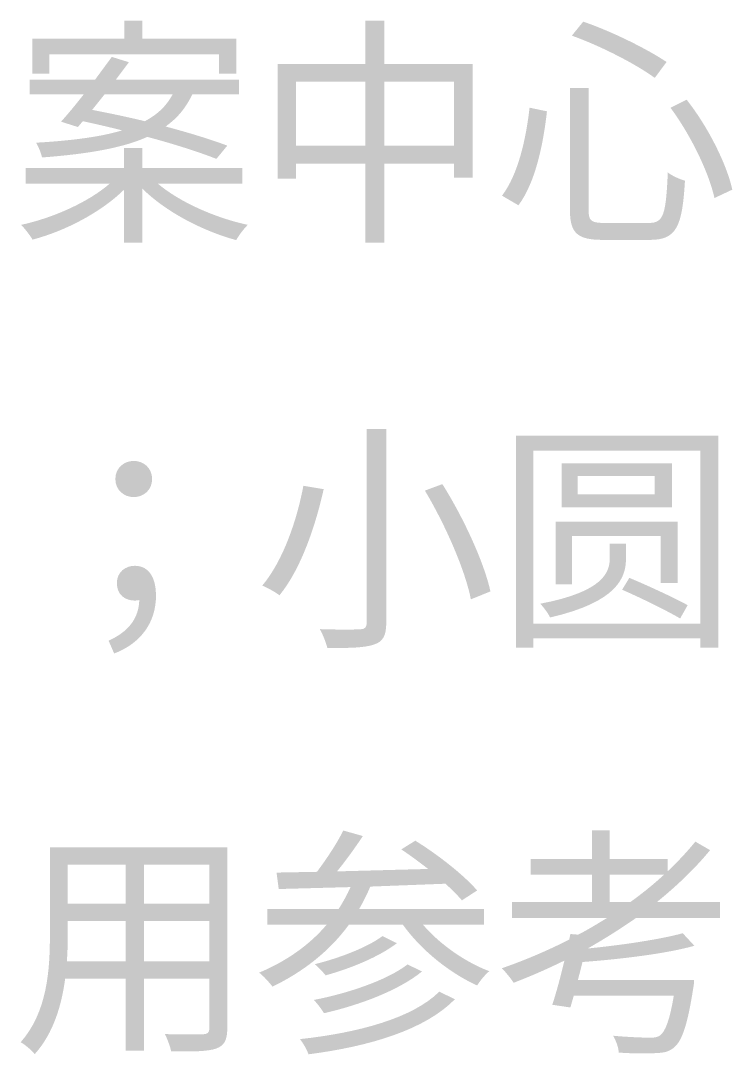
# Model space of a CAD drawing. Header units: millimetres. Extents: x -4600 to 229000, y -4300 to 19460.
# Drawn here: x 179355 to 180199, y 12970 to 14196 of the extents above; entities that cross this region are included whole.
import ezdxf

# ---------------------------------------------------------------- set-up
doc = ezdxf.new("R2010")
doc.units = ezdxf.units.MM
doc.header["$LTSCALE"] = 100
doc.layers.add('R2-LEGEND', color=7, linetype='Continuous', lineweight=18)

# ---------------------------------------------------------------- blocks, each defined once
blk = doc.blocks.new('A05_SHEET')
at = {"layer": 'R2-LEGEND'}
blk.add_hatch(color=256, dxfattribs=at).paths.add_polyline_path([(19368.9, 14174.2), (19368.9, 14132.9), (19389.2, 14132.9), (19389.2, 14155.8), (19590.1, 14155.8), (19590.1, 14132.9), (19611, 14132.9), (19611, 14174.2), (19499.5, 14174.2), (19499.5, 14195.7), (19478, 14195.7), (19478, 14174.2), (19368.9, 14174.2)])
h = blk.add_hatch(color=256, dxfattribs=at)
h.paths.add_polyline_path([(19763.7, 14195.7), (19763.7, 14144.4), (19660, 14144.4), (19660, 14008.3), (19681.5, 14008.3), (19681.5, 14026.1), (19763.7, 14026.1), (19763.7, 13932.4), (19786.3, 13932.4), (19786.3, 14026.1), (19868.8, 14026.1), (19868.8, 14009.7), (19890.9, 14009.7), (19890.9, 14144.4), (19786.3, 14144.4), (19786.3, 14195.7), (19763.7, 14195.7)])
h.paths.add_polyline_path([(19868.8, 14047.3), (19786.3, 14047.3), (19786.3, 14123.5), (19868.8, 14123.5), (19868.8, 14047.3)], flags=0)
h.paths.add_polyline_path([(19681.5, 14047.3), (19681.5, 14123.5), (19763.7, 14123.5), (19763.7, 14047.3), (19681.5, 14047.3)], flags=0)
h = blk.add_hatch(color=256, dxfattribs=at)
edge = h.paths.add_edge_path()
edge.add_spline(control_points=[(20008.6, 14177.9), (20043, 14165.6), (20084.8, 14144.1), (20106.9, 14127.8)], knot_values=[0, 0, 0, 0, 1, 1, 1, 1], degree=3, periodic=0)
edge.add_line((20106.9, 14127.8), (20120.9, 14146.7))
edge.add_spline(control_points=[(20120.9, 14146.7), (20098.3, 14161.8), (20056.5, 14182.8), (20022.1, 14194.5)], knot_values=[0, 0, 0, 0, 1, 1, 1, 1], degree=3, periodic=0)
edge.add_line((20022.1, 14194.5), (20008.6, 14177.9))
h = blk.add_hatch(color=256, dxfattribs=at)
edge = h.paths.add_edge_path()
edge.add_line((19463.2, 14152.7), (19443.4, 14125.8))
edge.add_line((19443.4, 14125.8), (19365.7, 14125.8))
edge.add_line((19365.7, 14125.8), (19365.7, 14108.3))
edge.add_line((19365.7, 14108.3), (19429.9, 14108.3))
edge.add_spline(control_points=[(19429.9, 14108.3), (19420.5, 14096.2), (19411, 14084.8), (19403, 14075.9)], knot_values=[0, 0, 0, 0, 1, 1, 1, 1], degree=3, periodic=0)
edge.add_line((19403, 14075.9), (19423, 14069.6))
edge.add_line((19423, 14069.6), (19428.8, 14076.5))
edge.add_spline(control_points=[(19428.8, 14076.5), (19443.7, 14073.3), (19459.7, 14069.6), (19475.5, 14065.6)], knot_values=[0, 0, 0, 0, 1, 1, 1, 1], degree=3, periodic=0)
edge.add_spline(control_points=[(19475.5, 14065.6), (19451.4, 14058.4), (19418.5, 14053.6), (19373.5, 14051)], knot_values=[0, 0, 0, 0, 1, 1, 1, 1], degree=3, periodic=0)
edge.add_spline(control_points=[(19373.5, 14051), (19376.1, 14046.4), (19379.5, 14038.7), (19380.4, 14033.5)], knot_values=[0, 0, 0, 0, 1, 1, 1, 1], degree=3, periodic=0)
edge.add_spline(control_points=[(19380.4, 14033.5), (19437.4, 14037.8), (19477.2, 14045.2), (19505.3, 14057.9)], knot_values=[0, 0, 0, 0, 1, 1, 1, 1], degree=3, periodic=0)
edge.add_spline(control_points=[(19505.3, 14057.9), (19537.4, 14049.3), (19567.1, 14039.8), (19587.2, 14031.8)], knot_values=[0, 0, 0, 0, 1, 1, 1, 1], degree=3, periodic=0)
edge.add_line((19587.2, 14031.8), (19600.1, 14047.5))
edge.add_spline(control_points=[(19600.1, 14047.5), (19581.2, 14054.7), (19555.1, 14062.7), (19527, 14070.2)], knot_values=[0, 0, 0, 0, 1, 1, 1, 1], degree=3, periodic=0)
edge.add_spline(control_points=[(19527, 14070.2), (19541.4, 14080.5), (19551.4, 14092.8), (19558.6, 14108.3)], knot_values=[0, 0, 0, 0, 1, 1, 1, 1], degree=3, periodic=0)
edge.add_line((19558.6, 14108.3), (19614.1, 14108.3))
edge.add_line((19614.1, 14108.3), (19614.1, 14125.8))
edge.add_line((19614.1, 14125.8), (19468, 14125.8))
edge.add_line((19468, 14125.8), (19483.5, 14146.4))
edge.add_line((19483.5, 14146.4), (19463.2, 14152.7))
edge = h.paths.add_edge_path(flags=0)
edge.add_line((19454.6, 14108.3), (19535.3, 14108.3))
edge.add_spline(control_points=[(19535.3, 14108.3), (19528.5, 14095.4), (19518.2, 14084.8), (19502.4, 14076.5)], knot_values=[0, 0, 0, 0, 1, 1, 1, 1], degree=3, periodic=0)
edge.add_spline(control_points=[(19502.4, 14076.5), (19481.2, 14081.6), (19459.4, 14086.2), (19439.9, 14089.9)], knot_values=[0, 0, 0, 0, 1, 1, 1, 1], degree=3, periodic=0)
edge.add_line((19439.9, 14089.9), (19454.6, 14108.3))
h = blk.add_hatch(color=256, dxfattribs=at)
edge = h.paths.add_edge_path()
edge.add_line((20006.3, 14115.7), (20006.3, 13971.9))
edge.add_spline(control_points=[(20006.3, 13971.9), (20006.3, 13943.8), (20014.9, 13935.8), (20045.6, 13935.8), (20051.9, 13935.8), (20094.6, 13935.8), (20101.5, 13935.8), (20132.7, 13935.8), (20139.6, 13951.8), (20142.7, 14006)], knot_values=[0, 0, 0, 0, 1, 1, 1, 2, 2, 2, 3, 3, 3, 3], degree=3, periodic=0)
edge.add_spline(control_points=[(20142.7, 14006), (20136.4, 14007.7), (20127.5, 14011.7), (20122.4, 14015.7)], knot_values=[0, 0, 0, 0, 1, 1, 1, 1], degree=3, periodic=0)
edge.add_spline(control_points=[(20122.4, 14015.7), (20120.1, 13966.2), (20117.5, 13955.9), (20100.3, 13955.9), (20090.6, 13955.9), (20054.8, 13955.9), (20047.3, 13955.9), (20031.6, 13955.9), (20028.4, 13958.2), (20028.4, 13971.6)], knot_values=[0, 0, 0, 0, 1, 1, 1, 2, 2, 2, 3, 3, 3, 3], degree=3, periodic=0)
edge.add_line((20028.4, 13971.6), (20028.4, 14115.7))
edge.add_line((20028.4, 14115.7), (20006.3, 14115.7))
h = blk.add_hatch(color=256, dxfattribs=at)
edge = h.paths.add_edge_path()
edge.add_spline(control_points=[(19958.5, 14092.5), (19954.2, 14055.3), (19945, 14013.4), (19925.8, 13988.2)], knot_values=[0, 0, 0, 0, 1, 1, 1, 1], degree=3, periodic=0)
edge.add_line((19925.8, 13988.2), (19945.3, 13976.8))
edge.add_spline(control_points=[(19945.3, 13976.8), (19965.7, 14004.3), (19974.8, 14049.8), (19979.1, 14088.2)], knot_values=[0, 0, 0, 0, 1, 1, 1, 1], degree=3, periodic=0)
edge.add_line((19979.1, 14088.2), (19958.5, 14092.5))
h = blk.add_hatch(color=256, dxfattribs=at)
edge = h.paths.add_edge_path()
edge.add_spline(control_points=[(20125.5, 14092.5), (20149.6, 14060.1), (20171.1, 14015.5), (20177.7, 13985.4)], knot_values=[0, 0, 0, 0, 1, 1, 1, 1], degree=3, periodic=0)
edge.add_line((20177.7, 13985.4), (20198.9, 13995.4))
edge.add_spline(control_points=[(20198.9, 13995.4), (20192, 14025.8), (20170.5, 14069.3), (20144.7, 14102)], knot_values=[0, 0, 0, 0, 1, 1, 1, 1], degree=3, periodic=0)
edge.add_line((20144.7, 14102), (20125.5, 14092.5))
h = blk.add_hatch(color=256, dxfattribs=at)
edge = h.paths.add_edge_path()
edge.add_line((19360.9, 14020.9), (19360.9, 14002.6))
edge.add_line((19360.9, 14002.6), (19460.9, 14002.6))
edge.add_spline(control_points=[(19460.9, 14002.6), (19435.4, 13980.5), (19393.8, 13961.9), (19355.7, 13953.6)], knot_values=[0, 0, 0, 0, 1, 1, 1, 1], degree=3, periodic=0)
edge.add_spline(control_points=[(19355.7, 13953.6), (19360, 13949.3), (19366.3, 13941.2), (19369.2, 13936.1)], knot_values=[0, 0, 0, 0, 1, 1, 1, 1], degree=3, periodic=0)
edge.add_spline(control_points=[(19369.2, 13936.1), (19408.4, 13946.4), (19450.8, 13968.8), (19477.8, 13995.4)], knot_values=[0, 0, 0, 0, 1, 1, 1, 1], degree=3, periodic=0)
edge.add_line((19477.8, 13995.4), (19477.8, 13932.4))
edge.add_line((19477.8, 13932.4), (19499.2, 13932.4))
edge.add_line((19499.2, 13932.4), (19499.2, 13996.8))
edge.add_spline(control_points=[(19499.2, 13996.8), (19526.8, 13969.3), (19570.6, 13946.4), (19610.7, 13935.5)], knot_values=[0, 0, 0, 0, 1, 1, 1, 1], degree=3, periodic=0)
edge.add_spline(control_points=[(19610.7, 13935.5), (19613.6, 13941), (19619.9, 13949.3), (19624.4, 13953.6)], knot_values=[0, 0, 0, 0, 1, 1, 1, 1], degree=3, periodic=0)
edge.add_spline(control_points=[(19624.4, 13953.6), (19585.8, 13961.9), (19543.7, 13980.5), (19517.6, 14002.6)], knot_values=[0, 0, 0, 0, 1, 1, 1, 1], degree=3, periodic=0)
edge.add_line((19517.6, 14002.6), (19617.9, 14002.6))
edge.add_line((19617.9, 14002.6), (19617.9, 14020.9))
edge.add_line((19617.9, 14020.9), (19499.2, 14020.9))
edge.add_line((19499.2, 14020.9), (19499.2, 14044.7))
edge.add_line((19499.2, 14044.7), (19477.8, 14044.7))
edge.add_line((19477.8, 14044.7), (19477.8, 14020.9))
edge.add_line((19477.8, 14020.9), (19360.9, 14020.9))
h = blk.add_hatch(color=256, dxfattribs=at)
edge = h.paths.add_edge_path()
edge.add_line((19765.4, 13711.6), (19765.4, 13481.9))
edge.add_spline(control_points=[(19765.4, 13481.9), (19765.4, 13476.1), (19763.1, 13474.4), (19757.4, 13474.1), (19751.4, 13473.9), (19730.7, 13473.6), (19709.8, 13474.4)], knot_values=[0, 0, 0, 0, 1, 1, 1, 2, 2, 2, 2], degree=3, periodic=0)
edge.add_spline(control_points=[(19709.8, 13474.4), (19713.3, 13468.4), (19717.3, 13458.1), (19718.7, 13452.1)], knot_values=[0, 0, 0, 0, 1, 1, 1, 1], degree=3, periodic=0)
edge.add_spline(control_points=[(19718.7, 13452.1), (19745.6, 13451.8), (19763.4, 13452.4), (19774, 13456.1)], knot_values=[0, 0, 0, 0, 1, 1, 1, 1], degree=3, periodic=0)
edge.add_spline(control_points=[(19774, 13456.1), (19784.3, 13459.5), (19788.6, 13466.1), (19788.6, 13481.9)], knot_values=[0, 0, 0, 0, 1, 1, 1, 1], degree=3, periodic=0)
edge.add_line((19788.6, 13481.9), (19788.6, 13711.6))
edge.add_line((19788.6, 13711.6), (19765.4, 13711.6))
h = blk.add_hatch(color=256, dxfattribs=at)
h.paths.add_polyline_path([(19942.2, 13703.9), (19942.2, 13452.4), (19963.1, 13452.4), (19963.1, 13463.3), (20160.8, 13463.3), (20160.8, 13452.4), (20182.3, 13452.4), (20182.3, 13703.9), (19942.2, 13703.9)])
h.paths.add_polyline_path([(19963.1, 13481), (19963.1, 13685.9), (20160.8, 13685.9), (20160.8, 13481), (19963.1, 13481)], flags=0)
h.paths.add_polyline_path([(19989.4, 13601.6), (19989.4, 13527.4), (20008.9, 13527.4), (20008.9, 13584.7), (20114.1, 13584.7), (20114.1, 13528.9), (20134.1, 13528.9), (20134.1, 13601.6), (19989.4, 13601.6)], flags=0)
edge = h.paths.add_edge_path(flags=0)
edge.add_line((20053.6, 13575.8), (20053.6, 13559.2))
edge.add_spline(control_points=[(20053.6, 13559.2), (20053.6, 13542.6), (20047.6, 13519.1), (19971.1, 13504.5)], knot_values=[0, 0, 0, 0, 1, 1, 1, 1], degree=3, periodic=0)
edge.add_spline(control_points=[(19971.1, 13504.5), (19975.4, 13500.2), (19980.6, 13492.8), (19982.9, 13488.2)], knot_values=[0, 0, 0, 0, 1, 1, 1, 1], degree=3, periodic=0)
edge.add_spline(control_points=[(19982.9, 13488.2), (20063.1, 13506.8), (20072.8, 13535.7), (20072.8, 13558.4)], knot_values=[0, 0, 0, 0, 1, 1, 1, 1], degree=3, periodic=0)
edge.add_line((20072.8, 13558.4), (20072.8, 13575.8))
edge.add_line((20072.8, 13575.8), (20053.6, 13575.8))
h.paths.add_polyline_path([(19996.6, 13671), (19996.6, 13618.8), (20127.2, 13618.8), (20127.2, 13671), (19996.6, 13671)], flags=0)
h.paths.add_polyline_path([(20015.5, 13655.8), (20106.9, 13655.8), (20106.9, 13634), (20015.5, 13634), (20015.5, 13655.8)], flags=0)
edge = h.paths.add_edge_path(flags=0)
edge.add_spline(control_points=[(20068.2, 13521.1), (20091.1, 13511.1), (20121.5, 13496.2), (20137, 13487)], knot_values=[0, 0, 0, 0, 1, 1, 1, 1], degree=3, periodic=0)
edge.add_line((20137, 13487), (20145.9, 13502.8))
edge.add_spline(control_points=[(20145.9, 13502.8), (20129.8, 13511.7), (20099.2, 13525.7), (20076.8, 13535.2)], knot_values=[0, 0, 0, 0, 1, 1, 1, 1], degree=3, periodic=0)
edge.add_line((20076.8, 13535.2), (20068.2, 13521.1))
h = blk.add_hatch(color=256, dxfattribs=at)
edge = h.paths.add_edge_path()
edge.add_spline(control_points=[(19489.2, 13630.9), (19500.7, 13630.9), (19511, 13639.2), (19511, 13652.3), (19511, 13665.5), (19500.7, 13673.8), (19489.2, 13673.8), (19477.8, 13673.8), (19467.4, 13665.5), (19467.4, 13652.3), (19467.4, 13639.2), (19477.8, 13630.9), (19489.2, 13630.9)], knot_values=[0, 0, 0, 0, 1, 1, 1, 2, 2, 2, 3, 3, 3, 4, 4, 4, 4], degree=3, periodic=0)
h = blk.add_hatch(color=256, dxfattribs=at)
edge = h.paths.add_edge_path()
edge.add_spline(control_points=[(19690.3, 13644.3), (19683.2, 13605.9), (19667.1, 13556.4), (19641.6, 13526)], knot_values=[0, 0, 0, 0, 1, 1, 1, 1], degree=3, periodic=0)
edge.add_spline(control_points=[(19641.6, 13526), (19647.7, 13523.4), (19657.1, 13518.3), (19662, 13514.5)], knot_values=[0, 0, 0, 0, 1, 1, 1, 1], degree=3, periodic=0)
edge.add_spline(control_points=[(19662, 13514.5), (19688, 13546.3), (19705, 13598.2), (19714.4, 13640.3)], knot_values=[0, 0, 0, 0, 1, 1, 1, 1], degree=3, periodic=0)
edge.add_line((19714.4, 13640.3), (19690.3, 13644.3))
h = blk.add_hatch(color=256, dxfattribs=at)
edge = h.paths.add_edge_path()
edge.add_spline(control_points=[(19834.4, 13638.6), (19859.1, 13597.3), (19882.3, 13543.8), (19888.9, 13509.7)], knot_values=[0, 0, 0, 0, 1, 1, 1, 1], degree=3, periodic=0)
edge.add_line((19888.9, 13509.7), (19912.1, 13519.1))
edge.add_spline(control_points=[(19912.1, 13519.1), (19904.6, 13553.5), (19880.3, 13606.2), (19855.1, 13646.3)], knot_values=[0, 0, 0, 0, 1, 1, 1, 1], degree=3, periodic=0)
edge.add_line((19855.1, 13646.3), (19834.4, 13638.6))
h = blk.add_hatch(color=256, dxfattribs=at)
edge = h.paths.add_edge_path()
edge.add_spline(control_points=[(19466, 13445.5), (19496.7, 13457.2), (19515.6, 13481.3), (19515.6, 13514.5), (19515.6, 13536), (19506.7, 13549.5), (19490.9, 13549.5), (19479.5, 13549.5), (19469.2, 13542.3), (19469.2, 13528.9), (19469.2, 13515.1), (19478.9, 13508.2), (19490.7, 13508.2)], knot_values=[0, 0, 0, 0, 1, 1, 1, 2, 2, 2, 3, 3, 3, 4, 4, 4, 4], degree=3, periodic=0)
edge.add_line((19490.7, 13508.2), (19495.8, 13508.8))
edge.add_spline(control_points=[(19495.8, 13508.8), (19495, 13486.5), (19482.6, 13471.3), (19459.4, 13460.7)], knot_values=[0, 0, 0, 0, 1, 1, 1, 1], degree=3, periodic=0)
edge.add_line((19459.4, 13460.7), (19466, 13445.5))
h = blk.add_hatch(color=256, dxfattribs=at)
edge = h.paths.add_edge_path()
edge.add_line((19647.7, 13142.8), (19647.7, 13123.9))
edge.add_line((19647.7, 13123.9), (19717.8, 13123.9))
edge.add_spline(control_points=[(19717.8, 13123.9), (19696.9, 13099.3), (19669.4, 13080.4), (19637.9, 13067.2)], knot_values=[0, 0, 0, 0, 1, 1, 1, 1], degree=3, periodic=0)
edge.add_spline(control_points=[(19637.9, 13067.2), (19642.8, 13063.5), (19650.5, 13054.9), (19653.7, 13050.6)], knot_values=[0, 0, 0, 0, 1, 1, 1, 1], degree=3, periodic=0)
edge.add_spline(control_points=[(19653.7, 13050.6), (19689.2, 13067.8), (19720.7, 13091.8), (19744.2, 13123.9)], knot_values=[0, 0, 0, 0, 1, 1, 1, 1], degree=3, periodic=0)
edge.add_line((19744.2, 13123.9), (19808.4, 13123.9))
edge.add_spline(control_points=[(19808.4, 13123.9), (19829.9, 13093.8), (19864, 13066.6), (19896.3, 13052)], knot_values=[0, 0, 0, 0, 1, 1, 1, 1], degree=3, periodic=0)
edge.add_spline(control_points=[(19896.3, 13052), (19899.5, 13057.2), (19905.8, 13064.9), (19910.7, 13068.9)], knot_values=[0, 0, 0, 0, 1, 1, 1, 1], degree=3, periodic=0)
edge.add_spline(control_points=[(19910.7, 13068.9), (19882, 13079.8), (19852.2, 13100.7), (19832.2, 13123.9)], knot_values=[0, 0, 0, 0, 1, 1, 1, 1], degree=3, periodic=0)
edge.add_line((19832.2, 13123.9), (19904.6, 13123.9))
edge.add_line((19904.6, 13123.9), (19904.6, 13142.8))
edge.add_line((19904.6, 13142.8), (19756.5, 13142.8))
edge.add_spline(control_points=[(19756.5, 13142.8), (19761.4, 13151.1), (19765.7, 13160), (19769.7, 13169.2)], knot_values=[0, 0, 0, 0, 1, 1, 1, 1], degree=3, periodic=0)
edge.add_line((19769.7, 13169.2), (19858.8, 13172.6))
edge.add_spline(control_points=[(19858.8, 13172.6), (19866.5, 13165.5), (19873.4, 13158.6), (19878.3, 13152.9)], knot_values=[0, 0, 0, 0, 1, 1, 1, 1], degree=3, periodic=0)
edge.add_line((19878.3, 13152.9), (19896.3, 13164.6))
edge.add_spline(control_points=[(19896.3, 13164.6), (19880.9, 13182.7), (19849.1, 13207.6), (19823, 13223.6)], knot_values=[0, 0, 0, 0, 1, 1, 1, 1], degree=3, periodic=0)
edge.add_line((19823, 13223.6), (19806.4, 13213.3))
edge.add_spline(control_points=[(19806.4, 13213.3), (19816.7, 13206.4), (19827.6, 13198.4), (19838.2, 13190.1)], knot_values=[0, 0, 0, 0, 1, 1, 1, 1], degree=3, periodic=0)
edge.add_line((19838.2, 13190.1), (19730.2, 13187.2))
edge.add_spline(control_points=[(19730.2, 13187.2), (19740.5, 13199.8), (19751.7, 13215.3), (19760.8, 13229.1)], knot_values=[0, 0, 0, 0, 1, 1, 1, 1], degree=3, periodic=0)
edge.add_line((19760.8, 13229.1), (19737.6, 13235.7))
edge.add_spline(control_points=[(19737.6, 13235.7), (19730.5, 13221), (19717.6, 13201.6), (19706.4, 13186.7)], knot_values=[0, 0, 0, 0, 1, 1, 1, 1], degree=3, periodic=0)
edge.add_line((19706.4, 13186.7), (19658.5, 13185.8))
edge.add_line((19658.5, 13185.8), (19661.1, 13166.3))
edge.add_line((19661.1, 13166.3), (19746.2, 13168.6))
edge.add_spline(control_points=[(19746.2, 13168.6), (19742.2, 13159.4), (19737.3, 13150.9), (19732.2, 13142.8)], knot_values=[0, 0, 0, 0, 1, 1, 1, 1], degree=3, periodic=0)
edge.add_line((19732.2, 13142.8), (19647.7, 13142.8))
edge = h.paths.add_edge_path(flags=0)
edge.add_spline(control_points=[(19784, 13110.5), (19765.7, 13096.7), (19731.6, 13084.1), (19703.8, 13077.2)], knot_values=[0, 0, 0, 0, 1, 1, 1, 1], degree=3, periodic=0)
edge.add_spline(control_points=[(19703.8, 13077.2), (19708.4, 13073.5), (19713.5, 13067.8), (19716.7, 13064)], knot_values=[0, 0, 0, 0, 1, 1, 1, 1], degree=3, periodic=0)
edge.add_spline(control_points=[(19716.7, 13064), (19745.3, 13071.8), (19779.4, 13085.5), (19801.2, 13102.1)], knot_values=[0, 0, 0, 0, 1, 1, 1, 1], degree=3, periodic=0)
edge.add_line((19801.2, 13102.1), (19784, 13110.5))
h = blk.add_hatch(color=256, dxfattribs=at)
edge = h.paths.add_edge_path()
edge.add_line((20006.9, 13113), (20005.5, 13106.4))
edge.add_spline(control_points=[(20005.5, 13106.4), (19979.7, 13093.3), (19952.8, 13081.8), (19925.6, 13072.4)], knot_values=[0, 0, 0, 0, 1, 1, 1, 1], degree=3, periodic=0)
edge.add_spline(control_points=[(19925.6, 13072.4), (19929.8, 13068.3), (19936.7, 13059.7), (19939.6, 13055.2)], knot_values=[0, 0, 0, 0, 1, 1, 1, 1], degree=3, periodic=0)
edge.add_spline(control_points=[(19939.6, 13055.2), (19959.9, 13062.9), (19980, 13071.8), (19999.8, 13081.5)], knot_values=[0, 0, 0, 0, 1, 1, 1, 1], degree=3, periodic=0)
edge.add_spline(control_points=[(19999.8, 13081.5), (19995.2, 13062.3), (19990, 13042.8), (19985.4, 13029.1)], knot_values=[0, 0, 0, 0, 1, 1, 1, 1], degree=3, periodic=0)
edge.add_line((19985.4, 13029.1), (20006.9, 13025.9))
edge.add_line((20006.9, 13025.9), (20010.9, 13040))
edge.add_line((20010.9, 13040), (20129.5, 13040))
edge.add_spline(control_points=[(20129.5, 13040), (20124.7, 13011.3), (20119.5, 12997.6), (20113.5, 12993)], knot_values=[0, 0, 0, 0, 1, 1, 1, 1], degree=3, periodic=0)
edge.add_spline(control_points=[(20113.5, 12993), (20110.6, 12990.7), (20107.2, 12990.1), (20101.2, 12990.1), (20094.3, 12990.1), (20075.4, 12990.7), (20057.6, 12992.4)], knot_values=[0, 0, 0, 0, 1, 1, 1, 2, 2, 2, 2], degree=3, periodic=0)
edge.add_spline(control_points=[(20057.6, 12992.4), (20061.1, 12986.4), (20063.9, 12978.4), (20064.2, 12972.4)], knot_values=[0, 0, 0, 0, 1, 1, 1, 1], degree=3, periodic=0)
edge.add_spline(control_points=[(20064.2, 12972.4), (20082, 12971.2), (20099.2, 12971.2), (20107.8, 12971.8)], knot_values=[0, 0, 0, 0, 1, 1, 1, 1], degree=3, periodic=0)
edge.add_spline(control_points=[(20107.8, 12971.8), (20118.1, 12972.1), (20124.1, 12973.5), (20130.1, 12978.7), (20139.6, 12987), (20145.9, 13006.2), (20152.5, 13048.6)], knot_values=[0, 0, 0, 0, 1, 1, 1, 2, 2, 2, 2], degree=3, periodic=0)
edge.add_spline(control_points=[(20152.5, 13048.6), (20153.3, 13051.7), (20153.6, 13058.3), (20153.6, 13058.3)], knot_values=[0, 0, 0, 0, 1, 1, 1, 1], degree=3, periodic=0)
edge.add_line((20153.6, 13058.3), (20015.8, 13058.3))
edge.add_line((20015.8, 13058.3), (20021.2, 13079.8))
edge.add_spline(control_points=[(20021.2, 13079.8), (20066.8, 13083.2), (20119.5, 13089.5), (20153.9, 13099)], knot_values=[0, 0, 0, 0, 1, 1, 1, 1], degree=3, periodic=0)
edge.add_line((20153.9, 13099), (20140.1, 13113.9))
edge.add_spline(control_points=[(20140.1, 13113.9), (20113.8, 13106.7), (20068.5, 13099.9), (20027.3, 13095.8)], knot_values=[0, 0, 0, 0, 1, 1, 1, 1], degree=3, periodic=0)
edge.add_spline(control_points=[(20027.3, 13095.8), (20047, 13107), (20066.2, 13119.1), (20084.6, 13131.9)], knot_values=[0, 0, 0, 0, 1, 1, 1, 1], degree=3, periodic=0)
edge.add_line((20084.6, 13131.9), (20184.3, 13131.9))
edge.add_line((20184.3, 13131.9), (20184.3, 13150.9))
edge.add_line((20184.3, 13150.9), (20109.5, 13150.9))
edge.add_spline(control_points=[(20109.5, 13150.9), (20132.7, 13169.8), (20154.2, 13190.1), (20172.5, 13212.4)], knot_values=[0, 0, 0, 0, 1, 1, 1, 1], degree=3, periodic=0)
edge.add_line((20172.5, 13212.4), (20155, 13222.5))
edge.add_spline(control_points=[(20155, 13222.5), (20145.3, 13210.4), (20134.1, 13198.7), (20122.4, 13187.5)], knot_values=[0, 0, 0, 0, 1, 1, 1, 1], degree=3, periodic=0)
edge.add_line((20122.4, 13187.5), (20122.4, 13201.8))
edge.add_line((20122.4, 13201.8), (20053.6, 13201.8))
edge.add_line((20053.6, 13201.8), (20053.6, 13235.7))
edge.add_line((20053.6, 13235.7), (20032.4, 13235.7))
edge.add_line((20032.4, 13235.7), (20032.4, 13201.8))
edge.add_line((20032.4, 13201.8), (19959.6, 13201.8))
edge.add_line((19959.6, 13201.8), (19959.6, 13183.5))
edge.add_line((19959.6, 13183.5), (20032.4, 13183.5))
edge.add_line((20032.4, 13183.5), (20032.4, 13150.9))
edge.add_line((20032.4, 13150.9), (19937.6, 13150.9))
edge.add_line((19937.6, 13150.9), (19937.6, 13131.9))
edge.add_line((19937.6, 13131.9), (20050.2, 13131.9))
edge.add_spline(control_points=[(20050.2, 13131.9), (20039, 13125.1), (20027.8, 13118.2), (20016.1, 13112.2)], knot_values=[0, 0, 0, 0, 1, 1, 1, 1], degree=3, periodic=0)
edge.add_line((20016.1, 13112.2), (20006.9, 13113))
edge = h.paths.add_edge_path(flags=0)
edge.add_line((20053.6, 13150.9), (20053.6, 13183.5))
edge.add_line((20053.6, 13183.5), (20118.1, 13183.5))
edge.add_spline(control_points=[(20118.1, 13183.5), (20105.8, 13172.1), (20092.3, 13161.2), (20078, 13150.9)], knot_values=[0, 0, 0, 0, 1, 1, 1, 1], degree=3, periodic=0)
edge.add_line((20078, 13150.9), (20053.6, 13150.9))
h = blk.add_hatch(color=256, dxfattribs=at)
edge = h.paths.add_edge_path()
edge.add_line((19389.8, 13215.6), (19389.8, 13111.6))
edge.add_spline(control_points=[(19389.8, 13111.6), (19389.8, 13071.2), (19386.9, 13020.5), (19355.1, 12984.7)], knot_values=[0, 0, 0, 0, 1, 1, 1, 1], degree=3, periodic=0)
edge.add_spline(control_points=[(19355.1, 12984.7), (19360, 12982.1), (19368.6, 12974.9), (19371.8, 12970.6)], knot_values=[0, 0, 0, 0, 1, 1, 1, 1], degree=3, periodic=0)
edge.add_spline(control_points=[(19371.8, 12970.6), (19393.8, 12995), (19403.6, 13027.9), (19407.9, 13060)], knot_values=[0, 0, 0, 0, 1, 1, 1, 1], degree=3, periodic=0)
edge.add_line((19407.9, 13060), (19479.8, 13060))
edge.add_line((19479.8, 13060), (19479.8, 12974.7))
edge.add_line((19479.8, 12974.7), (19501.5, 12974.7))
edge.add_line((19501.5, 12974.7), (19501.5, 13060))
edge.add_line((19501.5, 13060), (19578.9, 13060))
edge.add_line((19578.9, 13060), (19578.9, 13001.3))
edge.add_spline(control_points=[(19578.9, 13001.3), (19578.9, 12996.1), (19576.9, 12994.4), (19571.2, 12994.1), (19565.7, 12993.9), (19546.2, 12993.6), (19526.2, 12994.4)], knot_values=[0, 0, 0, 0, 1, 1, 1, 2, 2, 2, 2], degree=3, periodic=0)
edge.add_spline(control_points=[(19526.2, 12994.4), (19529, 12988.7), (19532.5, 12979.2), (19533.6, 12973.8)], knot_values=[0, 0, 0, 0, 1, 1, 1, 1], degree=3, periodic=0)
edge.add_spline(control_points=[(19533.6, 12973.8), (19560.6, 12973.5), (19577.2, 12973.8), (19586.9, 12977.2), (19596.7, 12980.7), (19600.1, 12987.3), (19600.1, 13001.3)], knot_values=[0, 0, 0, 0, 1, 1, 1, 2, 2, 2, 2], degree=3, periodic=0)
edge.add_line((19600.1, 13001.3), (19600.1, 13215.6))
edge.add_line((19600.1, 13215.6), (19389.8, 13215.6))
h.paths.add_polyline_path([(19578.9, 13128.5), (19578.9, 13080.4), (19501.5, 13080.4), (19501.5, 13128.5), (19578.9, 13128.5)], flags=0)
h.paths.add_polyline_path([(19578.9, 13195), (19578.9, 13148.8), (19501.5, 13148.8), (19501.5, 13195), (19578.9, 13195)], flags=0)
edge = h.paths.add_edge_path(flags=0)
edge.add_line((19411, 13128.5), (19479.8, 13128.5))
edge.add_line((19479.8, 13128.5), (19479.8, 13080.4))
edge.add_line((19479.8, 13080.4), (19409.9, 13080.4))
edge.add_spline(control_points=[(19409.9, 13080.4), (19410.7, 13091.3), (19411, 13101.9), (19411, 13111.6)], knot_values=[0, 0, 0, 0, 1, 1, 1, 1], degree=3, periodic=0)
edge.add_line((19411, 13111.6), (19411, 13128.5))
h.paths.add_polyline_path([(19411, 13195), (19479.8, 13195), (19479.8, 13148.8), (19411, 13148.8), (19411, 13195)], flags=0)
h = blk.add_hatch(color=256, dxfattribs=at)
edge = h.paths.add_edge_path()
edge.add_spline(control_points=[(19813.8, 13076.9), (19789.2, 13058), (19742.8, 13042.6), (19702.7, 13034.8)], knot_values=[0, 0, 0, 0, 1, 1, 1, 1], degree=3, periodic=0)
edge.add_spline(control_points=[(19702.7, 13034.8), (19707, 13030.5), (19711.8, 13023.9), (19714.7, 13019.1)], knot_values=[0, 0, 0, 0, 1, 1, 1, 1], degree=3, periodic=0)
edge.add_spline(control_points=[(19714.7, 13019.1), (19757.1, 13028.8), (19803.2, 13046), (19831, 13068.6)], knot_values=[0, 0, 0, 0, 1, 1, 1, 1], degree=3, periodic=0)
edge.add_line((19831, 13068.6), (19813.8, 13076.9))
h = blk.add_hatch(color=256, dxfattribs=at)
edge = h.paths.add_edge_path()
edge.add_spline(control_points=[(19851.4, 13044.6), (19819.8, 13013.3), (19755.7, 12995.9), (19686.3, 12988.4)], knot_values=[0, 0, 0, 0, 1, 1, 1, 1], degree=3, periodic=0)
edge.add_spline(control_points=[(19686.3, 12988.4), (19690.1, 12983.5), (19694.4, 12976.1), (19696.4, 12970.4)], knot_values=[0, 0, 0, 0, 1, 1, 1, 1], degree=3, periodic=0)
edge.add_spline(control_points=[(19696.4, 12970.4), (19769.4, 12979.8), (19834.7, 12999.6), (19870, 13035.7)], knot_values=[0, 0, 0, 0, 1, 1, 1, 1], degree=3, periodic=0)
edge.add_line((19870, 13035.7), (19851.4, 13044.6))

msp = doc.modelspace()

# ---------------------------------------------------------------- block references
msp.add_blockref('A05_SHEET', (160000, 0))

doc.saveas('drawing.dxf')
